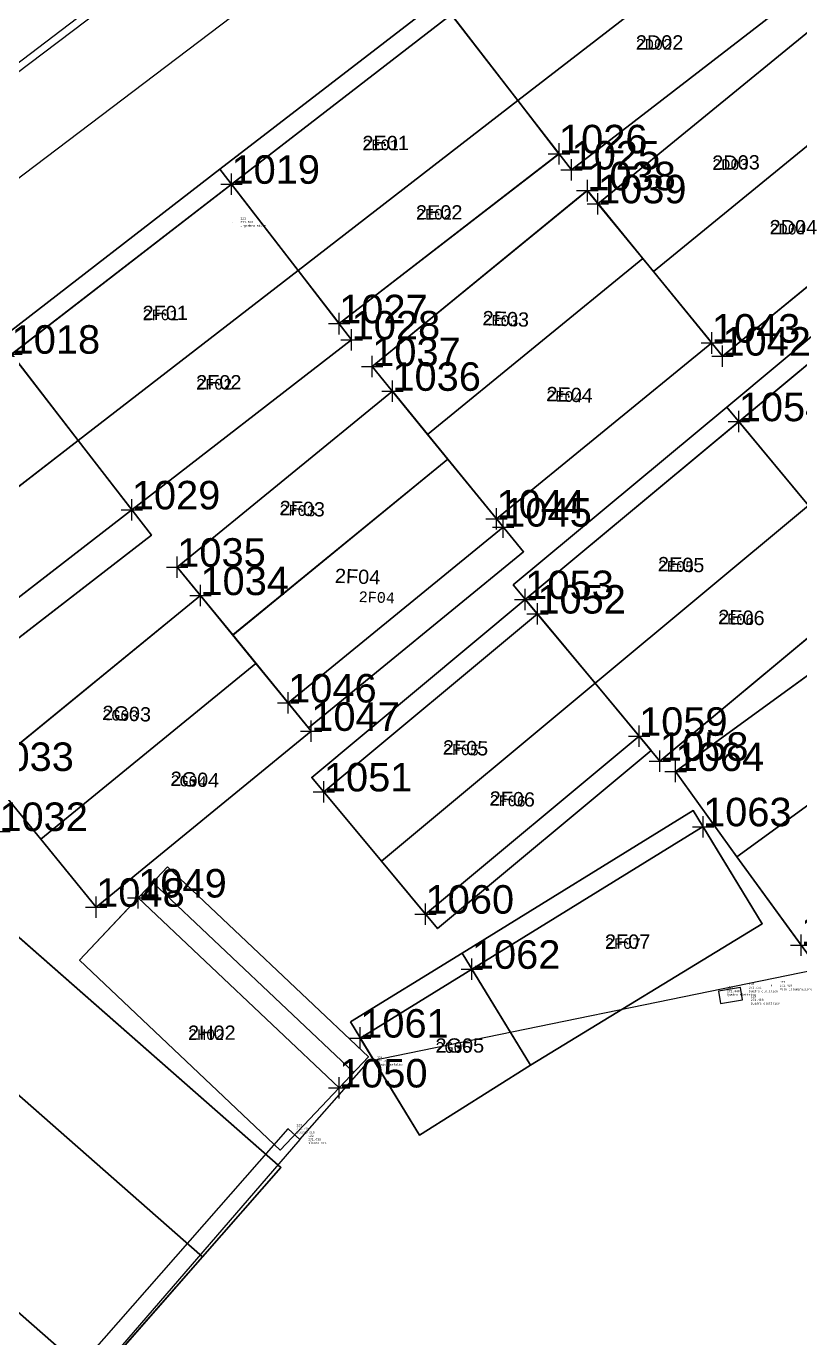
# Model space of a CAD drawing. Extents: x -1000 to 923337, y -63322 to 323191.
# Drawn here: x 208588 to 244787, y 34718 to 96056 of the extents above; entities that cross this region are included whole.
import ezdxf
from ezdxf.enums import TextEntityAlignment as Align

# ---------------------------------------------------------------- set-up
doc = ezdxf.new("R2010")
doc.units = 0
doc.header["$PDMODE"] = 35
doc.header["$PDSIZE"] = 1
for name, color, linetype in [('punti tracciati', 7, 'Continuous'), ('WF nome aree GPS', 7, 'Continuous'), ('WF_ingombro_stive_2', 1, 'Continuous'), ('WF_lato_di_accesso', 40, 'Continuous'), ('WF_nome_aree_GPS', 7, 'Continuous'), ('WF_tracciatura', 30, 'Continuous')]:
    doc.layers.add(name, color=color, linetype=linetype)
for name, color, linetype, lineweight in [('WF ingombro stive 2', 1, 'Continuous', 30), ('WF lato di accesso', 40, 'Continuous', 30), ('WF tracciatura', 30, 'Continuous', 30)]:
    doc.layers.add(name, color=color, linetype=linetype, lineweight=lineweight)
doc.styles.add('FONTSTYLE_1', font='arial.ttf', dxfattribs={"height": 0.2})
doc.styles.add('FONTSTYLE_2', font='arial.ttf', dxfattribs={"height": 0.2})
doc.styles.get("Standard").update_dxf_attribs({"font": 'consola.ttf', "height": 500})

# ---------------------------------------------------------------- blocks, each defined once
blk = doc.blocks.new('rilievo 2')
at = {"color": 8, "elevation": 339}
blk.add_lwpolyline([(255582, -534476), (256223, -533880), (260909, -539585), (259715, -540634), (265701, -548651), (265141, -549221), (270987, -555760), (278219, -563280), (283547, -558633), (291208, -565884), (309012, -545620), (309560, -546125), (291364, -567155), (283459, -559809), (278238, -564415), (270433, -556296)], dxfattribs=at)
at = {"color": 8}
for points in [[(161648, -448828, 1954), (186863, -479531, 1078), (241997, -524553, 234), (257566, -525503, 360), (287808, -502280, 2651), (311879, -483968, 2683), (320954, -477001, -331), (327105, -472296, -331), (335070, -466036, 2080), (354649, -449578, 2133), (314683, -397379, 2207), (310635, -400536, 2212), (303510, -391107, 2143), (295063, -397138, 2335), (271429, -369482, 1692), (264211, -374625, 1649), (263130, -375375, 1675), (222048, -404916, 2809)], [(309560, -546125, -352), (312778, -542459, -391), (334234, -538070, -628), (348344, -548307, -983), (356892, -554192, -1195), (361959, -553931, -1407), (370204, -546889, -1399), (377957, -551519, -1580), (396391, -562427, -1455), (395427, -574492, -1317), (395026, -585611, -1377), (397751, -587224, -1981), (408367, -589089, -2210), (438006, -587763, -2348), (450817, -582890, -2520), (462675, -576278, -2454)], [(315807, -480757, 2187), (318531, -484399, 64), (294129, -502882, -37), (291669, -499749, -32), (312644, -483901, 2046), (312314, -483467, 2113)]]:
    blk.add_polyline3d(points, dxfattribs=at)
blk.add_polyline3d([(330177, -539023, -538), (329152, -539187, -552), (329241, -539762, -598), (330267, -539597, -584)], close=True, dxfattribs=at)
for p in [(306385, -503220, -173), (330177, -539023, -538), (331617, -538929, -568), (329152, -539187, -552), (330267, -539597, -584), (312778, -542459, -391), (309012, -545620, -266), (309560, -546125, -352)]:
    blk.add_point(p, dxfattribs=at)
for s, p in [('271.818', (306774, -503220, -173)), ('121', (306774, -503054, -173)), ('Ingombro stive', (306774, -503387, -173)), ('271.440', (329541, -539187, -552)), ('130', (329541, -539020, -552)), ('Quadro elettrico', (330566, -539189, -538)), ('128', (330566, -538856, -538)), ('271.454', (330566, -539023, -538)), ('127', (332006, -538762, -568)), ('271.424', (332006, -538929, -568)), ('Palo illuminazione', (332006, -539095, -568)), ('Quadro elettrico', (329541, -539354, -552)), ('Quadro elettrico', (330656, -539764, -584)), ('129', (330656, -539430, -584)), ('271.408', (330656, -539597, -584)), ('271.600', (313167, -542459, -391)), ('124', (313167, -542292, -391)), ('Limite asfalto', (313167, -542625, -391)), ('123', (309401, -545454, -266)), ('271.725', (309401, -545620, -266)), ('Blocco CLS', (309401, -545787, -266)), ('122', (309949, -545958, -352)), ('271.639', (309949, -546125, -352)), ('Blocco CLS', (309949, -546292, -352))]:
    blk.add_text(s, height=100, dxfattribs=at).set_placement(p, align=Align.MIDDLE_LEFT)
blk = doc.blocks.new('Croce___ATS')
at = {"color": 0}
for p, q in [((-0.5, 0), (0.5, 0)), ((0, -0.5), (0, 0.5))]:
    blk.add_line(p, q, dxfattribs=at)
blk = doc.blocks.new('T_P_24')
at = {"color": 7}
blk.add_point((0, 0), dxfattribs=at)
blk.add_blockref('Croce___ATS', (0, 0), dxfattribs=at)
at = {"color": 7, "insert": (0, 0), "char_height": 1.3333, "attachment_point": 7, "style": 'FONTSTYLE_1'}
blk.add_mtext('1018', dxfattribs=at)
blk = doc.blocks.new('T_P_25')
at = {"color": 7}
blk.add_point((0, 0), dxfattribs=at)
blk.add_blockref('Croce___ATS', (0, 0), dxfattribs=at)
at = {"color": 7, "insert": (0, 0), "char_height": 1.3333, "attachment_point": 7, "style": 'FONTSTYLE_1'}
blk.add_mtext('1019', dxfattribs=at)
blk = doc.blocks.new('T_P_31')
at = {"color": 7}
blk.add_point((0, 0), dxfattribs=at)
blk.add_blockref('Croce___ATS', (0, 0), dxfattribs=at)
at = {"color": 7, "insert": (0, 0), "char_height": 1.3333, "attachment_point": 7, "style": 'FONTSTYLE_1'}
blk.add_mtext('1025', dxfattribs=at)
blk = doc.blocks.new('T_P_32')
at = {"color": 7}
blk.add_point((0, 0), dxfattribs=at)
blk.add_blockref('Croce___ATS', (0, 0), dxfattribs=at)
at = {"color": 7, "insert": (0, 0), "char_height": 1.3333, "attachment_point": 7, "style": 'FONTSTYLE_1'}
blk.add_mtext('1026', dxfattribs=at)
blk = doc.blocks.new('T_P_33')
at = {"color": 7}
blk.add_point((0, 0), dxfattribs=at)
blk.add_blockref('Croce___ATS', (0, 0), dxfattribs=at)
at = {"color": 7, "insert": (0, 0), "char_height": 1.3333, "attachment_point": 7, "style": 'FONTSTYLE_1'}
blk.add_mtext('1027', dxfattribs=at)
blk = doc.blocks.new('T_P_34')
at = {"color": 7}
blk.add_point((0, 0), dxfattribs=at)
blk.add_blockref('Croce___ATS', (0, 0), dxfattribs=at)
at = {"color": 7, "insert": (0, 0), "char_height": 1.3333, "attachment_point": 7, "style": 'FONTSTYLE_1'}
blk.add_mtext('1028', dxfattribs=at)
blk = doc.blocks.new('T_P_35')
at = {"color": 7}
blk.add_point((0, 0), dxfattribs=at)
blk.add_blockref('Croce___ATS', (0, 0), dxfattribs=at)
at = {"color": 7, "insert": (0, 0), "char_height": 1.3333, "attachment_point": 7, "style": 'FONTSTYLE_1'}
blk.add_mtext('1029', dxfattribs=at)
blk = doc.blocks.new('T_P_38')
at = {"color": 7}
blk.add_point((0, 0), dxfattribs=at)
blk.add_blockref('Croce___ATS', (0, 0), dxfattribs=at)
at = {"color": 7, "insert": (0, 0), "char_height": 1.3333, "attachment_point": 7, "style": 'FONTSTYLE_1'}
blk.add_mtext('1032', dxfattribs=at)
blk = doc.blocks.new('T_P_39')
at = {"color": 7}
blk.add_point((0, 0), dxfattribs=at)
blk.add_blockref('Croce___ATS', (0, 0), dxfattribs=at)
at = {"color": 7, "insert": (0, 0), "char_height": 1.3333, "attachment_point": 7, "style": 'FONTSTYLE_1'}
blk.add_mtext('1033', dxfattribs=at)
blk = doc.blocks.new('T_P_40')
at = {"color": 7}
blk.add_point((0, 0), dxfattribs=at)
blk.add_blockref('Croce___ATS', (0, 0), dxfattribs=at)
at = {"color": 7, "insert": (0, 0), "char_height": 1.3333, "attachment_point": 7, "style": 'FONTSTYLE_1'}
blk.add_mtext('1034', dxfattribs=at)
blk = doc.blocks.new('T_P_41')
at = {"color": 7}
blk.add_point((0, 0), dxfattribs=at)
blk.add_blockref('Croce___ATS', (0, 0), dxfattribs=at)
at = {"color": 7, "insert": (0, 0), "char_height": 1.3333, "attachment_point": 7, "style": 'FONTSTYLE_1'}
blk.add_mtext('1035', dxfattribs=at)
blk = doc.blocks.new('T_P_42')
at = {"color": 7}
blk.add_point((0, 0), dxfattribs=at)
blk.add_blockref('Croce___ATS', (0, 0), dxfattribs=at)
at = {"color": 7, "insert": (0, 0), "char_height": 1.3333, "attachment_point": 7, "style": 'FONTSTYLE_1'}
blk.add_mtext('1036', dxfattribs=at)
blk = doc.blocks.new('T_P_43')
at = {"color": 7}
blk.add_point((0, 0), dxfattribs=at)
blk.add_blockref('Croce___ATS', (0, 0), dxfattribs=at)
at = {"color": 7, "insert": (0, 0), "char_height": 1.3333, "attachment_point": 7, "style": 'FONTSTYLE_1'}
blk.add_mtext('1037', dxfattribs=at)
blk = doc.blocks.new('T_P_44')
at = {"color": 7}
blk.add_point((0, 0), dxfattribs=at)
blk.add_blockref('Croce___ATS', (0, 0), dxfattribs=at)
at = {"color": 7, "insert": (0, 0), "char_height": 1.3333, "attachment_point": 7, "style": 'FONTSTYLE_1'}
blk.add_mtext('1038', dxfattribs=at)
blk = doc.blocks.new('T_P_45')
at = {"color": 7}
blk.add_point((0, 0), dxfattribs=at)
blk.add_blockref('Croce___ATS', (0, 0), dxfattribs=at)
at = {"color": 7, "insert": (0, 0), "char_height": 1.3333, "attachment_point": 7, "style": 'FONTSTYLE_1'}
blk.add_mtext('1039', dxfattribs=at)
blk = doc.blocks.new('T_P_48')
at = {"color": 7}
blk.add_point((0, 0), dxfattribs=at)
blk.add_blockref('Croce___ATS', (0, 0), dxfattribs=at)
at = {"color": 7, "insert": (0, 0), "char_height": 1.3333, "attachment_point": 7, "style": 'FONTSTYLE_1'}
blk.add_mtext('1042', dxfattribs=at)
blk = doc.blocks.new('T_P_49')
at = {"color": 7}
blk.add_point((0, 0), dxfattribs=at)
blk.add_blockref('Croce___ATS', (0, 0), dxfattribs=at)
at = {"color": 7, "insert": (0, 0), "char_height": 1.3333, "attachment_point": 7, "style": 'FONTSTYLE_1'}
blk.add_mtext('1043', dxfattribs=at)
blk = doc.blocks.new('T_P_50')
at = {"color": 7}
blk.add_point((0, 0), dxfattribs=at)
blk.add_blockref('Croce___ATS', (0, 0), dxfattribs=at)
at = {"color": 7, "insert": (0, 0), "char_height": 1.3333, "attachment_point": 7, "style": 'FONTSTYLE_1'}
blk.add_mtext('1044', dxfattribs=at)
blk = doc.blocks.new('T_P_51')
at = {"color": 7}
blk.add_point((0, 0), dxfattribs=at)
blk.add_blockref('Croce___ATS', (0, 0), dxfattribs=at)
at = {"color": 7, "insert": (0, 0), "char_height": 1.3333, "attachment_point": 7, "style": 'FONTSTYLE_1'}
blk.add_mtext('1045', dxfattribs=at)
blk = doc.blocks.new('T_P_52')
at = {"color": 7}
blk.add_point((0, 0), dxfattribs=at)
blk.add_blockref('Croce___ATS', (0, 0), dxfattribs=at)
at = {"color": 7, "insert": (0, 0), "char_height": 1.3333, "attachment_point": 7, "style": 'FONTSTYLE_1'}
blk.add_mtext('1046', dxfattribs=at)
blk = doc.blocks.new('T_P_53')
at = {"color": 7}
blk.add_point((0, 0), dxfattribs=at)
blk.add_blockref('Croce___ATS', (0, 0), dxfattribs=at)
at = {"color": 7, "insert": (0, 0), "char_height": 1.3333, "attachment_point": 7, "style": 'FONTSTYLE_1'}
blk.add_mtext('1047', dxfattribs=at)
blk = doc.blocks.new('T_P_54')
at = {"color": 7}
blk.add_point((0, 0), dxfattribs=at)
blk.add_blockref('Croce___ATS', (0, 0), dxfattribs=at)
at = {"color": 7, "insert": (0, 0), "char_height": 1.3333, "attachment_point": 7, "style": 'FONTSTYLE_1'}
blk.add_mtext('1048', dxfattribs=at)
blk = doc.blocks.new('T_P_55')
at = {"color": 7}
blk.add_point((0, 0), dxfattribs=at)
blk.add_blockref('Croce___ATS', (0, 0), dxfattribs=at)
at = {"color": 7, "insert": (0, 0), "char_height": 1.3333, "attachment_point": 7, "style": 'FONTSTYLE_1'}
blk.add_mtext('1049', dxfattribs=at)
blk = doc.blocks.new('T_P_56')
at = {"color": 7}
blk.add_point((0, 0), dxfattribs=at)
blk.add_blockref('Croce___ATS', (0, 0), dxfattribs=at)
at = {"color": 7, "insert": (0, 0), "char_height": 1.3333, "attachment_point": 7, "style": 'FONTSTYLE_1'}
blk.add_mtext('1050', dxfattribs=at)
blk = doc.blocks.new('T_P_57')
at = {"color": 7}
blk.add_point((0, 0), dxfattribs=at)
blk.add_blockref('Croce___ATS', (0, 0), dxfattribs=at)
at = {"color": 7, "insert": (0, 0), "char_height": 1.3333, "attachment_point": 7, "style": 'FONTSTYLE_1'}
blk.add_mtext('1051', dxfattribs=at)
blk = doc.blocks.new('T_P_58')
at = {"color": 7}
blk.add_point((0, 0), dxfattribs=at)
blk.add_blockref('Croce___ATS', (0, 0), dxfattribs=at)
at = {"color": 7, "insert": (0, 0), "char_height": 1.3333, "attachment_point": 7, "style": 'FONTSTYLE_1'}
blk.add_mtext('1052', dxfattribs=at)
blk = doc.blocks.new('T_P_59')
at = {"color": 7}
blk.add_point((0, 0), dxfattribs=at)
blk.add_blockref('Croce___ATS', (0, 0), dxfattribs=at)
at = {"color": 7, "insert": (0, 0), "char_height": 1.3333, "attachment_point": 7, "style": 'FONTSTYLE_1'}
blk.add_mtext('1053', dxfattribs=at)
blk = doc.blocks.new('T_P_60')
at = {"color": 7}
blk.add_point((0, 0), dxfattribs=at)
blk.add_blockref('Croce___ATS', (0, 0), dxfattribs=at)
at = {"color": 7, "insert": (0, 0), "char_height": 1.3333, "attachment_point": 7, "style": 'FONTSTYLE_1'}
blk.add_mtext('1054', dxfattribs=at)
blk = doc.blocks.new('T_P_64')
at = {"color": 7}
blk.add_point((0, 0), dxfattribs=at)
blk.add_blockref('Croce___ATS', (0, 0), dxfattribs=at)
at = {"color": 7, "insert": (0, 0), "char_height": 1.3333, "attachment_point": 7, "style": 'FONTSTYLE_1'}
blk.add_mtext('1058', dxfattribs=at)
blk = doc.blocks.new('T_P_65')
at = {"color": 7}
blk.add_point((0, 0), dxfattribs=at)
blk.add_blockref('Croce___ATS', (0, 0), dxfattribs=at)
at = {"color": 7, "insert": (0, 0), "char_height": 1.3333, "attachment_point": 7, "style": 'FONTSTYLE_1'}
blk.add_mtext('1059', dxfattribs=at)
blk = doc.blocks.new('T_P_66')
at = {"color": 7}
blk.add_point((0, 0), dxfattribs=at)
blk.add_blockref('Croce___ATS', (0, 0), dxfattribs=at)
at = {"color": 7, "insert": (0, 0), "char_height": 1.3333, "attachment_point": 7, "style": 'FONTSTYLE_1'}
blk.add_mtext('1060', dxfattribs=at)
blk = doc.blocks.new('T_P_67')
at = {"color": 7}
blk.add_point((0, 0), dxfattribs=at)
blk.add_blockref('Croce___ATS', (0, 0), dxfattribs=at)
at = {"color": 7, "insert": (0, 0), "char_height": 1.3333, "attachment_point": 7, "style": 'FONTSTYLE_1'}
blk.add_mtext('1061', dxfattribs=at)
blk = doc.blocks.new('T_P_68')
at = {"color": 7}
blk.add_point((0, 0), dxfattribs=at)
blk.add_blockref('Croce___ATS', (0, 0), dxfattribs=at)
at = {"color": 7, "insert": (0, 0), "char_height": 1.3333, "attachment_point": 7, "style": 'FONTSTYLE_1'}
blk.add_mtext('1062', dxfattribs=at)
blk = doc.blocks.new('T_P_69')
at = {"color": 7}
blk.add_point((0, 0), dxfattribs=at)
blk.add_blockref('Croce___ATS', (0, 0), dxfattribs=at)
at = {"color": 7, "insert": (0, 0), "char_height": 1.3333, "attachment_point": 7, "style": 'FONTSTYLE_1'}
blk.add_mtext('1063', dxfattribs=at)
blk = doc.blocks.new('T_P_70')
at = {"color": 7}
blk.add_point((0, 0), dxfattribs=at)
blk.add_blockref('Croce___ATS', (0, 0), dxfattribs=at)
at = {"color": 7, "insert": (0, 0), "char_height": 1.3333, "attachment_point": 7, "style": 'FONTSTYLE_1'}
blk.add_mtext('1064', dxfattribs=at)
blk = doc.blocks.new('T_P_75')
at = {"color": 7}
blk.add_point((0, 0), dxfattribs=at)
blk.add_blockref('Croce___ATS', (0, 0), dxfattribs=at)
at = {"color": 7, "insert": (0, 0), "char_height": 1.3333, "attachment_point": 7, "style": 'FONTSTYLE_1'}
blk.add_mtext('1069', dxfattribs=at)
blk = doc.blocks.new('punti tracciatura 2')
at = {"layer": 'WF_ingombro_stive_2', "ltscale": 0.5}
for p, q in [((1346536.273, -3475.728, 272.293), (1346558.876, -3495.58, 272.293)), ((1346532.602, -3479.904, 272.293), (1346555.206, -3499.756, 272.293)), ((1346555.206, -3499.756, 272.293), (1346532.602, -3479.904, 272.293)), ((1346527.561, -3485.643, 272.293), (1346550.164, -3505.494, 272.293)), ((1346550.164, -3505.495, 272.293), (1346527.561, -3485.643, 272.293)), ((1346558.876, -3495.58, 272.293), (1346555.206, -3499.756, 272.293)), ((1346555.206, -3499.756, 272.293), (1346550.164, -3505.495, 272.293))]:
    blk.add_line(p, q, dxfattribs=at)
at = {"layer": 'WF_ingombro_stive_2', "ltscale": 0.5, "flags": 128}
for points, elevation in [([(1346577.137, -3433.693), (1346580.254, -3437.73), (1346569.966, -3445.677), (1346566.848, -3441.64)], 271.98), ([(1346566.848, -3441.64), (1346569.966, -3445.677), (1346559.678, -3453.624), (1346556.56, -3449.587)], 271.98), ([(1346556.56, -3449.587), (1346559.678, -3453.624), (1346549.39, -3461.571), (1346546.272, -3457.534)], 271.98), ([(1346590.29, -3452.372), (1346593.553, -3456.291), (1346583.563, -3464.61), (1346580.3, -3460.691)], 271.224), ([(1346546.272, -3457.534), (1346549.39, -3461.571), (1346539.102, -3469.518), (1346535.984, -3465.481)], 271.98), ([(1346580.3, -3460.691), (1346583.563, -3464.61), (1346573.573, -3472.929), (1346570.31, -3469.01)], 271.224), ([(1346570.874, -3469.687), (1346573.573, -3472.929), (1346563.583, -3481.248), (1346560.884, -3478.005)], 271.224), ([(1346565.643, -3483.721), (1346563.583, -3481.248), (1346573.573, -3472.929), (1346575.633, -3475.403)], 271.224), ([(1346583.214, -3485.173), (1346580.214, -3481.049), (1346590.726, -3473.401), (1346593.727, -3477.525)], 271.426), ([(1346578.628, -3479.636), (1346581.399, -3484.176), (1346570.551, -3490.795), (1346567.809, -3486.301)], 271.991), ([(1346561.593, -3491.851), (1346558.844, -3494.757), (1346549.449, -3485.874), (1346552.198, -3482.967)], 272.293), ([(1346567.809, -3486.301), (1346570.551, -3490.795), (1346565.353, -3494.062), (1346562.582, -3489.521)], 271.991)]:
    blk.add_lwpolyline(points, dxfattribs=dict(at, elevation=elevation))
for points, elevation in [([(1346580.254, -3437.73), (1346582.761, -3440.974), (1346572.473, -3448.921), (1346569.966, -3445.677)], 271.98), ([(1346583.778, -3442.274), (1346586.372, -3445.449), (1346576.306, -3453.675), (1346573.711, -3450.5)], 271.875), ([(1346569.966, -3445.677), (1346571.887, -3448.163), (1346561.599, -3456.11), (1346559.678, -3453.624)], 271.98), ([(1346586.372, -3445.449), (1346589.599, -3449.399), (1346579.533, -3457.624), (1346576.306, -3453.675)], 271.875), ([(1346573.213, -3449.89), (1346575.807, -3453.065), (1346565.74, -3461.29), (1346563.146, -3458.116)], 271.875), ([(1346575.807, -3453.065), (1346579.034, -3457.014), (1346568.967, -3465.24), (1346565.74, -3461.29)], 271.875), ([(1346559.678, -3453.624), (1346562.184, -3456.868), (1346551.896, -3464.815), (1346549.39, -3461.571)], 271.98), ([(1346564.09, -3459.27), (1346566.684, -3462.445), (1346556.617, -3470.671), (1346554.023, -3467.496)], 271.875), ([(1346549.39, -3461.571), (1346551.896, -3464.815), (1346541.608, -3472.762), (1346539.102, -3469.518)], 271.98), ([(1346566.684, -3462.445), (1346569.278, -3465.62), (1346559.211, -3473.846), (1346556.617, -3470.671)], 271.875), ([(1346583.563, -3464.61), (1346586.598, -3468.254), (1346576.608, -3476.573), (1346573.573, -3472.929)], 271.224), ([(1346555.108, -3468.824), (1346557.702, -3471.999), (1346547.635, -3480.224), (1346545.041, -3477.049)], 271.875), ([(1346587.85, -3469.409), (1346590.726, -3473.401), (1346580.214, -3481.049), (1346577.346, -3477.051)], 271.426), ([(1346557.702, -3471.999), (1346560.296, -3475.174), (1346550.23, -3483.399), (1346547.635, -3480.224)], 271.875)]:
    blk.add_lwpolyline(points, close=True, dxfattribs=dict(at, elevation=elevation))
at = {"layer": 'WF_lato_di_accesso', "ltscale": 0.5}
for p, q in [((1346572.473, -3448.921, 271.98), (1346582.761, -3440.974, 271.98)), ((1346583.778, -3442.274, 271.875), (1346573.711, -3450.5, 271.875)), ((1346561.599, -3456.11, 271.98), (1346571.887, -3448.163, 271.98)), ((1346579.533, -3457.624, 271.875), (1346589.599, -3449.399, 271.875)), ((1346573.213, -3449.89, 271.875), (1346563.146, -3458.116, 271.875)), ((1346551.896, -3464.815, 271.98), (1346562.184, -3456.868, 271.98)), ((1346568.967, -3465.24, 271.875), (1346579.034, -3457.014, 271.875)), ((1346564.09, -3459.27, 271.875), (1346554.023, -3467.496, 271.875)), ((1346541.608, -3472.762, 271.98), (1346551.896, -3464.815, 271.98)), ((1346559.211, -3473.846, 271.875), (1346569.278, -3465.62, 271.875)), ((1346576.608, -3476.573, 271.224), (1346586.598, -3468.254, 271.224)), ((1346555.108, -3468.824, 271.875), (1346545.041, -3477.049, 271.875)), ((1346587.85, -3469.409, 271.426), (1346577.346, -3477.051, 271.426)), ((1346550.23, -3483.399, 271.875), (1346560.296, -3475.174, 271.875))]:
    blk.add_line(p, q, dxfattribs=at)
at = {"layer": 'WF_tracciatura', "ltscale": 0.5}
for p, q in [((1346535.984, -3465.481, 271.98), (1346577.137, -3433.693, 271.98)), ((1346570.31, -3469.01, 271.224), (1346590.29, -3452.372, 271.224)), ((1346560.884, -3478.005, 271.224), (1346570.874, -3469.687, 271.224)), ((1346565.643, -3483.721, 271.224), (1346575.633, -3475.403, 271.224)), ((1346562.585, -3489.519, 271.991), (1346578.631, -3479.634, 271.991)), ((1346561.593, -3491.851, 272.293), (1346552.198, -3482.967, 272.293))]:
    blk.add_line(p, q, dxfattribs=at)
at = {"color": 7}
for name, p in [('T_P_32', (1346571.887, -3448.163, 271.98)), ('T_P_31', (1346572.473, -3448.921, 271.98)), ('T_P_25', (1346556.56, -3449.587, 271.98)), ('T_P_44', (1346573.213, -3449.89, 271.875)), ('T_P_45', (1346573.711, -3450.5, 271.875)), ('T_P_33', (1346561.599, -3456.11, 271.98)), ('T_P_34', (1346562.184, -3456.868, 271.98)), ('T_P_49', (1346579.034, -3457.014, 271.875)), ('T_P_24', (1346546.272, -3457.534, 271.98)), ('T_P_48', (1346579.533, -3457.624, 271.875)), ('T_P_43', (1346563.146, -3458.116, 271.875)), ('T_P_42', (1346564.09, -3459.27, 271.875)), ('T_P_60', (1346580.3, -3460.691, 271.224)), ('T_P_35', (1346551.896, -3464.815, 271.98)), ('T_P_50', (1346568.967, -3465.24, 271.875)), ('T_P_51', (1346569.278, -3465.62, 271.875)), ('T_P_41', (1346554.023, -3467.496, 271.875)), ('T_P_40', (1346555.108, -3468.824, 271.875)), ('T_P_59', (1346570.31, -3469.01, 271.224)), ('T_P_58', (1346570.874, -3469.687, 271.224)), ('T_P_52', (1346559.211, -3473.846, 271.875)), ('T_P_53', (1346560.296, -3475.174, 271.875)), ('T_P_65', (1346575.633, -3475.403, 271.224)), ('T_P_64', (1346576.608, -3476.573, 271.224)), ('T_P_39', (1346545.041, -3477.049, 271.875)), ('T_P_70', (1346577.346, -3477.051, 271.426)), ('T_P_57', (1346560.884, -3478.005, 271.224)), ('T_P_69', (1346578.628, -3479.636, 271.991)), ('T_P_38', (1346545.7, -3479.856, 269.842)), ('T_P_54', (1346550.23, -3483.399, 271.875)), ('T_P_55', (1346552.198, -3482.967, 272.293)), ('T_P_66', (1346565.643, -3483.721, 271.224)), ('T_P_75', (1346583.214, -3485.173, 271.426)), ('T_P_68', (1346567.809, -3486.301, 271.991)), ('T_P_67', (1346562.585, -3489.519, 271.991)), ('T_P_56', (1346561.593, -3491.851, 272.293))]:
    blk.add_blockref(name, p, dxfattribs=at)
at = {"layer": 'WF_nome_aree_GPS', "char_height": 0.6667, "attachment_point": 7, "style": 'FONTSTYLE_2'}
for s, insert in [('2D02', (1346575.481, -3443.299, 271.931)), ('2E01', (1346562.687, -3448.002, 271.931)), ('2E02', (1346565.193, -3451.246, 271.931)), ('2F01', (1346552.398, -3455.949, 271.931)), ('2F02', (1346554.905, -3459.193, 271.931)), ('2F07', (1346574.036, -3485.351, 271.943)), ('2H02', (1346554.527, -3489.611, 271.943)), ('2G05', (1346566.105, -3490.211, 271.943))]:
    blk.add_mtext(s, dxfattribs=dict(at, insert=insert))
for s, insert, rotation in [('2D03', (1346579.06, -3448.923, 271.827), 0.5), ('2D04', (1346581.741, -3451.938, 271.827), 359.9), ('2E03', (1346568.297, -3456.185, 271.827), 357.8), ('2E04', (1346571.282, -3459.732, 271.827), 357.8), ('2F03', (1346558.796, -3465.064, 271.827), 357.8), ('2E05', (1346576.506, -3467.691, 271.175), 358.4), ('2F04', (1346561.39, -3468.239, 271.827), 357.8), ('2E06', (1346579.326, -3470.163, 271.175), 358.4), ('2G03', (1346550.505, -3474.646, 271.827), 357.8), ('2F05', (1346566.443, -3476.262, 271.175), 358.4), ('2G04', (1346553.696, -3477.726, 271.827), 357.8), ('2F06', (1346568.63, -3478.652, 271.175), 358.4)]:
    blk.add_mtext(s, dxfattribs=dict(at, insert=insert, rotation=rotation))

msp = doc.modelspace()

# ---------------------------------------------------------------- linework, layer by layer
at = {"layer": 'WF ingombro stive 2'}
for points, elevation in [([(238230.3, 105260), (241886.4, 100526.8), (231598.3, 92579.8), (227942.2, 97313)], -11.3), ([(241886.4, 100526.8), (244392.8, 97282.1), (234104.7, 89335.1), (231598.3, 92579.8)], -11.3), ([(227942.2, 97313), (231598.3, 92579.8), (221310.2, 84632.8), (217654, 89366)], -11.3), ([(245410.4, 95981.9), (248004.6, 92807), (237937.8, 84581.4), (235343.6, 87756.3)], -116.1), ([(248004.6, 92807), (251231.6, 88857.7), (241164.8, 80632.1), (237937.8, 84581.4)], -116.1), ([(231598.3, 92579.8), (233518.9, 90093.5), (223230.7, 82146.5), (221310.2, 84632.8)], -11.3), ([(217654, 89366), (221310.2, 84632.8), (211022.1, 76685.8), (207365.9, 81419)], -11.3), ([(234845.2, 88366.3), (237439.4, 85191.4), (227372.6, 76965.8), (224778.4, 80140.7)], -116.1), ([(251358.2, 86560.9), (255185.4, 81964.9), (245195.4, 73646.1), (241368.2, 78242.2)], -767.6), ([(237439.4, 85191.4), (240666.3, 81242.2), (230599.6, 73016.6), (227372.6, 76965.8)], -116.1), ([(221310.2, 84632.8), (223816.6, 81388.1), (213528.5, 73441.1), (211022.1, 76685.8)], -11.3), ([(207365.9, 81419), (211022.1, 76685.8), (200734, 68738.8), (197077.8, 73472)], -11.3), ([(225721.8, 78986.2), (228316, 75811.2), (218249.3, 67585.7), (215655, 70760.6)], -116.1), ([(241368.2, 78242.2), (245195.4, 73646.1), (235205.5, 65327.4), (231378.3, 69923.5)], -767.6), ([(211022.1, 76685.8), (214445.4, 72254), (204157.3, 64307), (200734, 68738.8)], -11.3), ([(228316, 75811.2), (231859.4, 71474.8), (221792.6, 63249.2), (218249.3, 67585.7)], -116.1), ([(245195.4, 73646.1), (248229.8, 70002.2), (238239.8, 61683.5), (235205.5, 65327.4)], -767.6), ([(216740.2, 69432.5), (219334.4, 66257.6), (209267.6, 58032), (206673.4, 61206.9)], -116.1), ([(231942, 69246.5), (235205.5, 65327.4), (225215.6, 57008.7), (221952.1, 60927.8)], -767.6), ([(249482.2, 68847.1), (252358.4, 64855.4), (241846, 57207.5), (238977.8, 61205)], -565.8), ([(219334.4, 66257.6), (221928.6, 63082.7), (211861.9, 54857.1), (209267.6, 58032)], -116.1), ([(235205.5, 65327.4), (237829.1, 62176.7), (227839.2, 53858), (225215.6, 57008.7)], -767.6), ([(252358.4, 64855.4), (255877, 60018.9), (245364.6, 52371.1), (241846, 57207.5)], -565.8), ([(193484.2, 59011.8), (197154.1, 63188.1), (220508.1, 42676.5), (216838.2, 38500.2)], 302), ([(188441.9, 53272.9), (193484.2, 59011.8), (216838.2, 38500.2), (211796.2, 32761.7)], 302), ([(215203.9, 56742.2), (224598.9, 47858.6), (220476.6, 43499), (211081.6, 52382.6)], 302), ([(183399.9, 47534.4), (188441.9, 53272.9), (211796.5, 32762), (206754.5, 27023.5)], 302)]:
    msp.add_lwpolyline(points, close=True, dxfattribs=dict(at, elevation=elevation))
for points in [[(228981.9, 52707), (239801.5, 59372.7), (243030.8, 54080.1), (232182.7, 47461.1)], [(223755.6, 49487.2), (228981.9, 52707), (232182.7, 47461.1), (226984.9, 44194.6)]]:
    msp.add_lwpolyline(points, close=True, dxfattribs=at)
at = {"layer": 'WF lato di accesso'}
for p, q in [((227942.2, 97313, -11.3), (217654, 89366, -11.3)), ((234104.7, 89335.1, -11.3), (244392.8, 97282.1, -11.3)), ((245410.4, 95981.9, -116.1), (235343.6, 87756.3, -116.1)), ((223230.7, 82146.5, -11.3), (233518.9, 90093.5, -11.3)), ((217654, 89366, -11.3), (207365.9, 81419, -11.3)), ((234845.2, 88366.3, -116.1), (224778.4, 80140.7, -116.1)), ((241164.8, 80632.1, -116.1), (251231.6, 88857.7, -116.1)), ((251358.2, 86560.9, -767.6), (241368.2, 78242.2, -767.6)), ((213528.5, 73441.1, -11.3), (223816.6, 81388.1, -11.3)), ((230599.6, 73016.6, -116.1), (240666.3, 81242.2, -116.1)), ((225721.8, 78986.2, -116.1), (215655, 70760.6, -116.1)), ((241368.2, 78242.2, -767.6), (231378.3, 69923.5, -767.6)), ((204157.3, 64307, -11.3), (214445.4, 72254, -11.3)), ((221792.6, 63249.2, -116.1), (231859.4, 71474.8, -116.1)), ((238239.8, 61683.5, -767.6), (248229.8, 70002.2, -767.6)), ((216740.2, 69432.5, -116.1), (206673.4, 61206.9, -116.1)), ((231942, 69246.5, -767.6), (221952.1, 60927.8, -767.6)), ((249482.2, 68847.1, -565.8), (238977.8, 61205, -565.8)), ((211861.9, 54857.1, -116.1), (221928.6, 63082.7, -116.1)), ((227839.2, 53858, -767.6), (237829.1, 62176.7, -767.6)), ((239801.5, 59372.7), (228981.9, 52707)), ((224598.9, 47858.6, 302), (215203.9, 56742.2, 302)), ((228981.9, 52707), (223755.6, 49487.2))]:
    msp.add_line(p, q, dxfattribs=at)
at = {"layer": 'WF tracciatura'}
for p, q in [((197616.3, 72774.9, -11.3), (238768.8, 104562.9, -11.3)), ((231942, 69246.5, -767.6), (251921.9, 85884, -767.6)), ((222515.7, 60250.9, -767.6), (232505.7, 68569.6, -767.6)), ((227275.5, 54534.9, -767.6), (237265.4, 62853.7, -767.6)), ((224217.6, 48737.2), (240263.5, 58622.7)), ((223911.9, 47132, 302), (214516.8, 56015.6, 302))]:
    msp.add_line(p, q, dxfattribs=at)

# ---------------------------------------------------------------- block references
at = {"color": 251}
msp.add_blockref('rilievo 2', (-88161.4, 590117.4), dxfattribs=at)
at = {"layer": 'punti tracciati', "xscale": 1000, "yscale": 1000, "zscale": 1000}
msp.add_blockref('punti tracciatura 2', (-1346338367.3, 3538255.9, -271991), dxfattribs=at)

# ---------------------------------------------------------------- texts
at = {"layer": 'WF nome aree GPS'}
for s, p in [('2D02', (237113.1, 94956.8, -60.1)), ('2E01', (224318.7, 90254.6, -60.1)), ('2E02', (226825, 87009.8, -60.1)), ('2F01', (214030.6, 82307.6, -60.1)), ('2F02', (216536.9, 79062.8, -60.1)), ('2F07', (235667.8, 52904.9, -48.8)), ('2H02', (216158.9, 48645.4, -48.8)), ('2G05', (227737.6, 48045.1, -48.8))]:
    msp.add_text(s, height=500, dxfattribs=at).set_placement(p)
for s, rotation, p in [('2D03', 0.528208, (240691.9, 89333.5, -164.8)), ('2D04', 359.996049, (243373.1, 86317.9, -164.8)), ('2E03', 357.895623, (229928.8, 82071.4, -164.8)), ('2E04', 357.895623, (232913.9, 78524, -164.8)), ('2F03', 357.895623, (220428.3, 73192.2, -164.8)), ('2E05', 358.427782, (238138, 70565.4, -816.4)), ('2F04', 357.895623, (224137, 69130.5, -164.8)), ('2E06', 358.427782, (240957.7, 68093.7, -816.4)), ('2G03', 357.895623, (212137.5, 63610.1, -164.8)), ('2F05', 358.427782, (228075.3, 61994.8, -816.4)), ('2G04', 357.895623, (215328.3, 60530.2, -164.8)), ('2F06', 358.427782, (230262.2, 59604.5, -816.4))]:
    msp.add_text(s, height=500, rotation=rotation, dxfattribs=at).set_placement(p)

doc.saveas('drawing.dxf')
